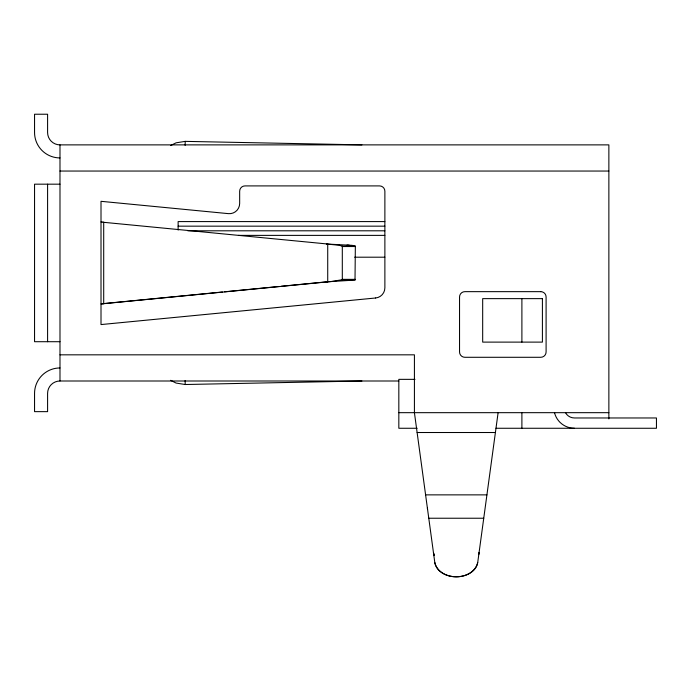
<?xml version="1.0" encoding="UTF-8"?>
<svg xmlns="http://www.w3.org/2000/svg" width="691" height="691" viewBox="0 0 691 691"><rect width="100%" height="100%" fill="white"/><g stroke="black" fill="none" stroke-linecap="round" stroke-linejoin="round"><path stroke-width="1.04" d="M185.136 145.386L185.214 141.37L361.911 144.877M498.107 412.674L477.723 562.483C473.136 581.597 439.381 581.597 434.794 562.483L414.419 412.674L414.419 354.829L59.987 354.829M478.664 554.545L479.053 552.705L478.561 554.623M355.347 246.169L342.304 246.169L339.229 245.27L326.377 244.018L352.134 245.348L355.347 246.169L355.01 280.071L326.377 281.859L281.358 286.247M355.347 279.717L342.304 279.717L331.024 281.539L101.007 303.962L103.702 303.703L103.702 222.182L101.007 221.923L101.983 222.139M170.66 145.559L176.058 142.83L185.214 141.37M103.425 303.599L222.407 291.999M224.549 291.792L279.216 286.463M170.66 380.318L176.058 383.056L185.214 384.516L361.911 381M59.987 157.928A25.437 25.437 0 0 1 34.55 132.491L34.55 114.231L47.593 114.231L47.593 132.491A12.386 12.386 0 0 0 59.987 144.877L608.866 144.877L608.866 418.91M59.987 171.048L608.866 171.048M59.987 184.177L34.55 184.177L34.55 341.708L59.987 341.708M384.835 221.586L178.131 221.586L178.131 230.077M178.131 226.164L384.835 226.164M187.814 230.803L384.835 230.803M238.421 235.381L384.835 235.381M342.304 246.532L355.347 246.532M354.656 257.199L384.827 257.199M342.304 279.354L355.347 279.354M326.377 281.859L327.724 281.859L327.724 244.018L103.425 222.286M414.989 379.35L398.828 379.35L398.828 428.265L417.183 428.265M59.987 367.957A25.437 25.437 0 0 0 34.55 393.395L34.55 411.646L47.593 411.646L47.593 393.395A12.386 12.386 0 0 1 59.987 381L398.828 381M398.828 412.674L608.866 412.674M495.991 428.265L656.45 428.265L656.45 417.969L574.446 417.969A10.253 10.253 0 0 1 565.471 412.674M417.114 432.514L495.404 432.514M425.596 494.868L486.922 494.868M428.774 518.233L483.743 518.233M346.977 245.106L349.249 245.193M434.198 555.581L433.464 552.705L433.862 554.545M427.392 508.04L427.565 509.336M185.136 380.499L185.214 384.516M521.895 298.633L521.895 342.114M521.895 412.674L521.895 428.265M342.304 246.169L342.304 279.717M59.987 144.877L59.987 381M47.593 184.177L47.593 341.708M574.446 428.265A20.549 20.549 0 0 1 554.502 412.674M434.812 562.483A21.637 15.824 0 0 0 456.25 576.786A21.628 15.824 0 0 0 477.706 562.483M375.61 297.994L101.007 324.571L101.007 201.314L228.419 213.64A10.253 10.253 0 0 0 239.665 203.43L239.665 191.234A5.329 5.329 0 0 1 244.994 185.905L379.549 185.905A5.329 5.329 0 0 1 384.878 191.234L384.878 287.784A10.253 10.253 0 0 1 375.61 297.994M540.768 291.654L464.879 291.654A5.329 5.329 0 0 0 459.541 296.992L459.541 351.961A5.329 5.329 0 0 0 464.879 357.29L540.768 357.29A5.329 5.329 0 0 0 546.097 351.961L546.097 296.992A5.329 5.329 0 0 0 540.768 291.654M542.409 298.633L482.681 298.633L482.681 342.114L542.409 342.114L542.409 298.633"/></g></svg>
